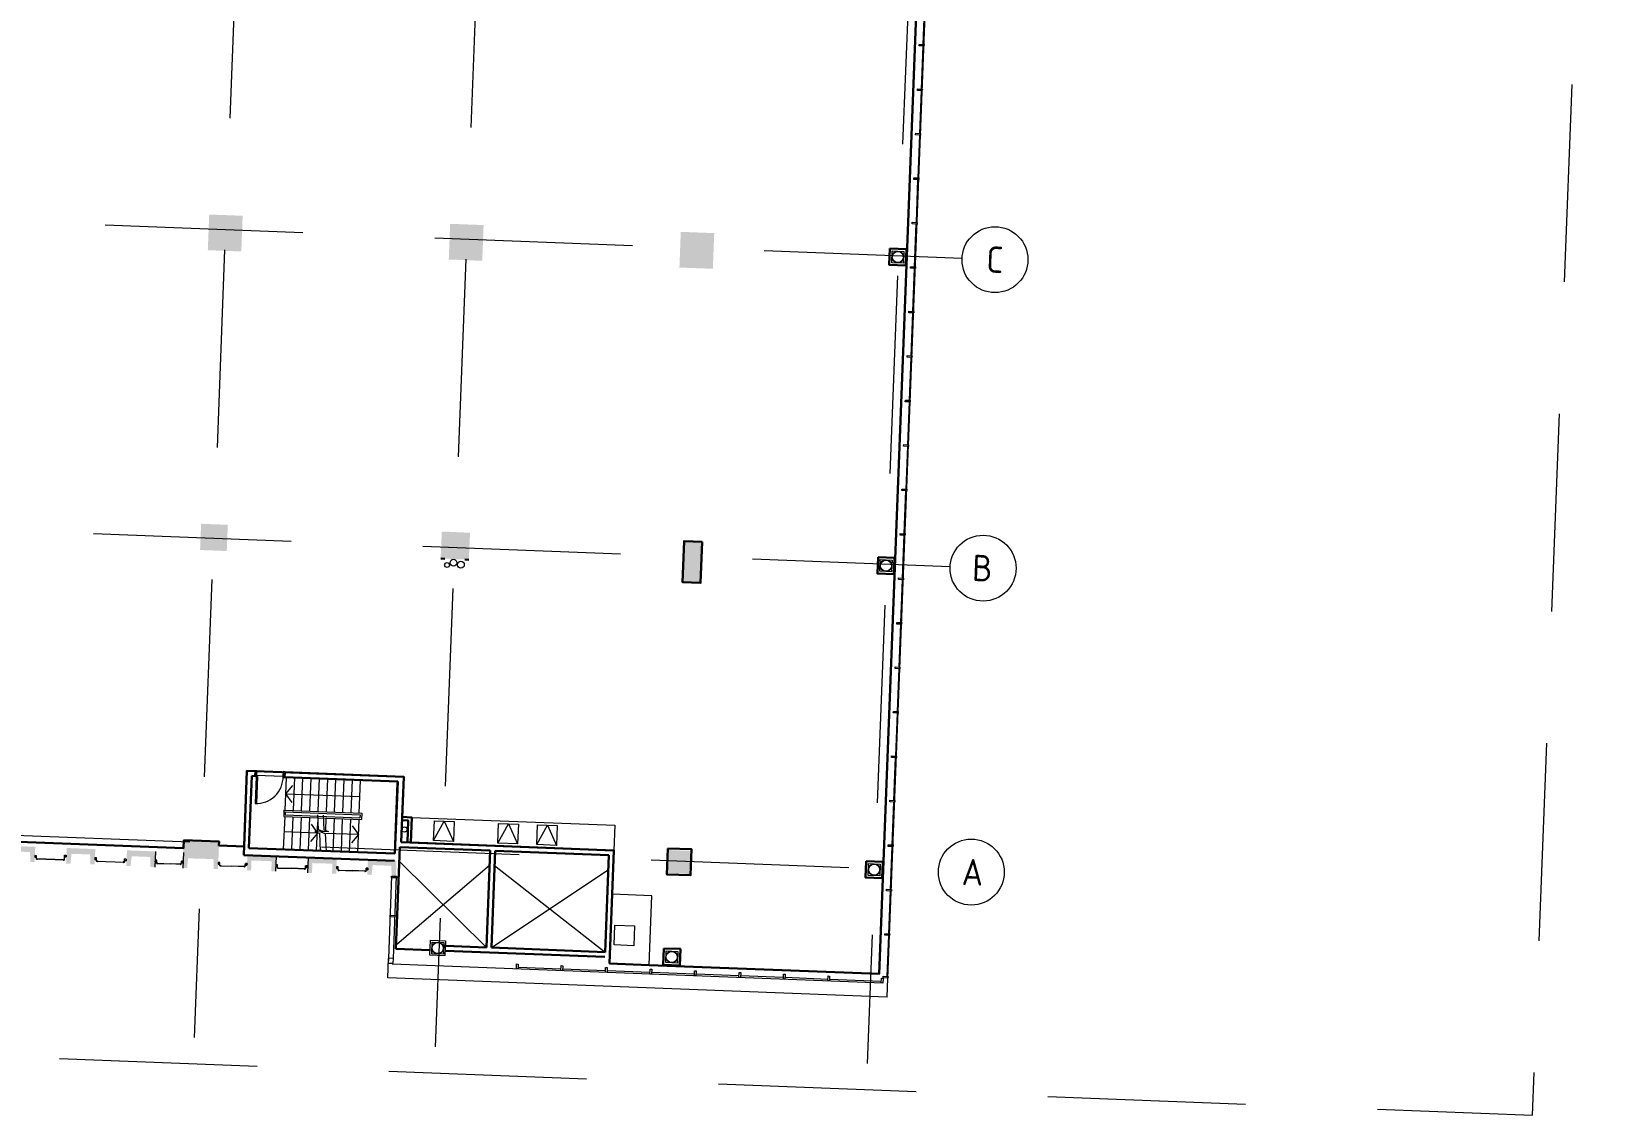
# Model space of a CAD drawing. Header units: millimetres. Extents: x 106070952 to 106162461, y 302813628 to 302883716.
# Drawn here: x 106114381 to 106162461, y 302813628 to 302846501 of the extents above; entities that cross this region are included whole.
import ezdxf
from ezdxf.enums import TextEntityAlignment as Align

# ---------------------------------------------------------------- set-up
doc = ezdxf.new("R2010")
doc.units = ezdxf.units.MM
doc.header["$MEASUREMENT"] = 0
doc.linetypes.add('DGN Style 2', pattern=[10000, 6000, -4000])
doc.linetypes.add('DGN Style 4', pattern=[16010, 8000, -4000, 10, -4000])
for name, color, linetype, lineweight in [('ANNO-AREA', 3, 'Continuous', 30), ('CLNG-BLKH', 51, 'Continuous', 0), ('DOOR', 40, 'Continuous', 0), ('FLOR-HRAL', 42, 'Continuous', 0), ('FLOR-STRS', 42, 'Continuous', 0), ('FNSH-FLOR', 220, 'Continuous', 0), ('GRID', 1, 'DGN Style 4', 13), ('ROOF-OTLN', 2, 'Continuous', 30), ('SERV-FIRE', 1, 'Continuous', 0), ('SERV-MECH', 53, 'Continuous', 0), ('STRC-CONC', 120, 'Continuous', 30), ('STRC-PCST', 122, 'Continuous', 30), ('STRC-STEL', 62, 'Continuous', 30), ('WALL-BLOC', 2, 'Continuous', 30), ('WALL-GLAZ', 140, 'Continuous', 13), ('WALL-STUD-TIMB', 42, 'Continuous', 0)]:
    doc.layers.add(name, color=color, linetype=linetype, lineweight=lineweight)
doc.layers.add('MISC-CADC', color=1, linetype='Continuous', lineweight=0, plot=False)
doc.styles.add('TXT', font='isocp.shx')

# ---------------------------------------------------------------- blocks, each defined once
blk = doc.blocks.new('D2')
at = {"color": 0, "linetype": 'ByBlock', "lineweight": -2}
for p, q in [((0, -1200), (0, 0)), ((0, 0), (5001, -1)), ((0, -17999), (0, -16801)), ((3801, -18001), (0, -17999)), ((3800, -18002), (3797, -99999)), ((3803, -13797), (3801, -18001)), ((3801, -18000), (7801, -18001)), ((5003, -13799), (3803, -13797)), ((5001, -1), (5003, -13799)), ((7800, -18001), (7798, -99999)), ((90015, -2), (85013, -2)), ((85013, -2), (85013, -13801)), ((85013, -13801), (86213, -13798)), ((86213, -13798), (86213, -18000)), ((86213, -18000), (90015, -18001)), ((90014, -1202), (90015, -2)), ((90015, -18001), (90015, -16802)), ((3798, -99999), (7799, -99999))]:
    blk.add_line(p, q, dxfattribs=at)
blk.add_arc((3800, -18001), 82000, 269.998022, 2.238247, dxfattribs=at)
blk = doc.blocks.new('355D9C_1')
at = {"color": 0, "linetype": 'ByBlock', "lineweight": -2}
for radius in [177798, 168298]:
    blk.add_circle((13, 13), radius, dxfattribs=at)
blk = doc.blocks.new('355D9C_2')
at = {"color": 0, "linetype": 'ByBlock', "lineweight": -2}
for radius in [177798, 168298]:
    blk.add_circle((6, 14), radius, dxfattribs=at)
blk = doc.blocks.new('355D9C_6')
at = {"color": 0, "linetype": 'ByBlock', "lineweight": -2}
for radius in [177798, 168298]:
    blk.add_circle((6, 1), radius, dxfattribs=at)
blk = doc.blocks.new('355D9C_7')
at = {"color": 0, "linetype": 'ByBlock', "lineweight": -2}
for radius in [177798, 168298]:
    blk.add_circle((6, 1), radius, dxfattribs=at)
blk = doc.blocks.new('355D9C_8')
at = {"color": 0, "linetype": 'ByBlock', "lineweight": -2}
for radius in [177798, 168298]:
    blk.add_circle((6, 1), radius, dxfattribs=at)

msp = doc.modelspace()

# ---------------------------------------------------------------- hatches: boundary and pattern name
at = {"layer": 'STRC-CONC', "linetype": 'Continuous', "lineweight": 30}
for color, points in [(172, [(106120736, 302839834), (106119721, 302839873), (106119763, 302840955), (106120777, 302840917)]), (172, [(106128043, 302839551), (106127028, 302839590), (106127070, 302840673), (106128084, 302840634)]), (172, [(106135036, 302839308), (106134022, 302839346), (106134063, 302840429), (106135077, 302840390)]), (172, [(106120296, 302830746), (106119487, 302830777), (106119518, 302831573), (106120327, 302831542)]), (172, [(106127636, 302830483), (106126781, 302830522), (106126818, 302831339), (106127673, 302831300)]), (172, [(106134670, 302829779), (106134117, 302829800), (106134165, 302831051), (106134719, 302831029)]), (1, [(106120048, 302821558), (106118979, 302821600), (106118994, 302821972), (106120063, 302821930)]), (172, [(106134322, 302820949), (106133664, 302820974), (106133691, 302821675), (106134349, 302821650)])]:
    msp.add_hatch(color=color, dxfattribs=at).paths.add_polyline_path(points)
at = {"layer": 'STRC-PCST', "lineweight": 0}
for points in [[(106114468, 302821310), (106114338, 302821315), (106114332, 302821615), (106113765, 302821635), (106113736, 302821336), (106113606, 302821341), (106113621, 302821807), (106114489, 302821774)], [(106116289, 302821238), (106116159, 302821242), (106116152, 302821542), (106115588, 302821561), (106115554, 302821262), (106115424, 302821267), (106115446, 302821737), (106116310, 302821703)], [(106118113, 302821159), (106117983, 302821165), (106117974, 302821465), (106117413, 302821488), (106117379, 302821189), (106117249, 302821194), (106117270, 302821666), (106118130, 302821633)], [(106120031, 302821097), (106119901, 302821100), (106119892, 302821401), (106119123, 302821424), (106119092, 302821125), (106118962, 302821128), (106118979, 302821600), (106120049, 302821559)], [(106121775, 302821031), (106121645, 302821035), (106121660, 302821335), (106121045, 302821358), (106121033, 302821059), (106120903, 302821063), (106120921, 302821525), (106121798, 302821491)], [(106123618, 302820959), (106123488, 302820963), (106123498, 302821262), (106122894, 302821278), (106122879, 302820978), (106122749, 302820982), (106122773, 302821454), (106123634, 302821420)], [(106125425, 302820891), (106125295, 302820896), (106125287, 302821197), (106124720, 302821220), (106124689, 302820921), (106124559, 302820926), (106124576, 302821384), (106125443, 302821351)]]:
    msp.add_hatch(color=256, dxfattribs=at).paths.add_polyline_path(points)

# ---------------------------------------------------------------- linework, layer by layer
at = {"layer": 'ANNO-AREA', "flags": 128}
msp.add_lwpolyline([(106142407, 302878241), (106140075, 302817918), (106133100, 302818188), (106131902, 302818237), (106131982, 302820333), (106132034, 302821664), (106125874, 302821902), (106125903, 302822667), (106125613, 302822678), (106125660, 302823897), (106120909, 302824080), (106120821, 302821786), (106120058, 302821815), (106120063, 302821930), (106118994, 302821972), (106118984, 302821735), (106112669, 302821979)], dxfattribs=at)
at = {"layer": 'CLNG-BLKH', "linetype": 'DGN Style 4', "flags": 128}
for points in [[(106125903, 302822667), (106132064, 302822429), (106132034, 302821664), (106125874, 302821902), (106125903, 302822667)], [(106126590, 302822560), (106127189, 302822537), (106127166, 302821938), (106126566, 302821961), (106126590, 302822560)], [(106128538, 302822485), (106129138, 302822462), (106129115, 302821862), (106128515, 302821885), (106128538, 302822485)], [(106129717, 302822439), (106130317, 302822416), (106130294, 302821817), (106129694, 302821840), (106129717, 302822439)]]:
    msp.add_lwpolyline(points, close=True, dxfattribs=at)
for points in [[(106126566, 302821961), (106126889, 302822549), (106127166, 302821938)], [(106128515, 302821885), (106128838, 302822473), (106129115, 302821862)], [(106129694, 302821840), (106130017, 302822428), (106130294, 302821817)]]:
    msp.add_lwpolyline(points, dxfattribs=at)
at = {"layer": 'CLNG-BLKH', "linetype": 'DGN Style 2', "flags": 128}
for points in [[(106131902, 302818237), (106133101, 302818190), (106133182, 302820289), (106131983, 302820335), (106131902, 302818237)], [(106132062, 302819396), (106132661, 302819373), (106132638, 302818774), (106132038, 302818797), (106132062, 302819396)]]:
    msp.add_lwpolyline(points, close=True, dxfattribs=at)
at = {"layer": 'FLOR-HRAL', "linetype": 'Continuous', "lineweight": 0}
for p, q in [((106122026, 302822886), (106122022, 302822695)), ((106122022, 302822695), (106124380, 302822605)), ((106122026, 302822886), (106124388, 302822796)), ((106122065, 302822835), (106122063, 302822743)), ((106122063, 302822743), (106124332, 302822657)), ((106122065, 302822835), (106124336, 302822748)), ((106124336, 302822748), (106124332, 302822657)), ((106124388, 302822796), (106124380, 302822598))]:
    msp.add_line(p, q, dxfattribs=at)
at = {"layer": 'FLOR-STRS', "linetype": 'Continuous', "lineweight": 0}
for p, q in [((106122066, 302822885), (106122107, 302823881)), ((106122087, 302823383), (106122297, 302823635)), ((106122316, 302822881), (106122357, 302823878)), ((106122566, 302822871), (106122607, 302823868)), ((106122816, 302822861), (106122857, 302823858)), ((106123065, 302822851), (106123106, 302823847)), ((106123315, 302822840), (106123356, 302823837)), ((106123565, 302822830), (106123606, 302823827)), ((106123815, 302822820), (106123856, 302823817)), ((106124065, 302822810), (106124106, 302823806)), ((106124314, 302822799), (106124355, 302823796)), ((106122087, 302823383), (106124335, 302823298)), ((106122277, 302823116), (106122087, 302823383)), ((106122021, 302821704), (106122062, 302822693)), ((106122271, 302821694), (106122311, 302822683)), ((106122521, 302821684), (106122561, 302822673)), ((106122770, 302821674), (106122811, 302822662)), ((106123295, 302822272), (106123311, 302822642)), ((106123520, 302821643), (106123560, 302822632)), ((106123770, 302821633), (106123810, 302822621)), ((106124019, 302821622), (106124060, 302822611)), ((106124269, 302821612), (106124310, 302822601)), ((106123042, 302822190), (106122042, 302822228)), ((106123042, 302822190), (106122832, 302821938)), ((106122852, 302822457), (106123042, 302822190)), ((106123020, 302821663), (106123055, 302822520)), ((106124291, 302822142), (106123260, 302822182)), ((106124291, 302822142), (106124081, 302821890)), ((106124101, 302822410), (106124291, 302822142))]:
    msp.add_line(p, q, dxfattribs=at)
at = {"layer": 'FLOR-STRS', "linetype": 'Continuous', "lineweight": 0, "flags": 128}
for points in [[(106123045, 302822741), (106123066, 302822298), (106123211, 302822247), (106122969, 302822235), (106123105, 302822187), (106123132, 302821636)], [(106123218, 302822734), (106123239, 302822292), (106123384, 302822240), (106123142, 302822228), (106123278, 302822181), (106123305, 302821630)]]:
    msp.add_lwpolyline(points, dxfattribs=at)
at = {"layer": 'FNSH-FLOR', "linetype": 'Continuous', "lineweight": 0}
msp.add_line((106121199, 302823946), (106121999, 302823916), dxfattribs=at)
at = {"layer": 'GRID', "color": 251, "linetype": 'DGN Style 2', "lineweight": 0}
for p, q in [((106121776, 302879850), (106119308, 302815993)), ((106129085, 302879568), (106126618, 302815710)), ((106142181, 302879062), (106139714, 302815204)), ((106142592, 302839623), (106109493, 302840902)), ((106142230, 302830264), (106109131, 302831543)), ((106073209, 302823699), (106141874, 302821045))]:
    msp.add_line(p, q, dxfattribs=at)
at = {"layer": 'GRID', "color": 251, "linetype": 'Continuous', "lineweight": 0}
for centre in [(106143591, 302839585), (106143229, 302830226), (106142873, 302821007)]:
    msp.add_circle(centre, 1000, dxfattribs=at)
at = {"layer": 'MISC-CADC', "linetype": 'DGN Style 2', "flags": 128}
msp.add_lwpolyline([(106162461, 302880279), (106073528, 302883716), (106070952, 302817065), (106159886, 302813628), (106162461, 302880279)], close=True, dxfattribs=at)
msp.add_lwpolyline([(106162461, 302880279), (106073528, 302883716), (106070952, 302817065), (106159886, 302813628), (106162461, 302880279)], close=True, dxfattribs=at)
at = {"layer": 'ROOF-OTLN', "linetype": 'Continuous', "lineweight": 0}
for p, q in [((106125177, 302817795), (106125199, 302818382)), ((106140323, 302817210), (106125177, 302817795)), ((106140323, 302817210), (106140346, 302817793))]:
    msp.add_line(p, q, dxfattribs=at)
at = {"layer": 'SERV-FIRE'}
for centre, radius in [((106126975, 302830322), 72.9), ((106127171, 302830392), 104), ((106127395, 302830331), 104)]:
    msp.add_circle(centre, radius, dxfattribs=at)
at = {"layer": 'SERV-MECH', "linetype": 'Continuous', "lineweight": 0}
for p, q in [((106125450, 302818823), (106128266, 302821213)), ((106128171, 302818720), (106125545, 302821317)), ((106128416, 302821207), (106131766, 302818582)), ((106128321, 302818714), (106131861, 302821076))]:
    msp.add_line(p, q, dxfattribs=at)
at = {"layer": 'STRC-CONC', "color": 172, "linetype": 'Continuous', "lineweight": 30}
for p, q in [((106126784, 302830519), (106126906, 302830514)), ((106127517, 302830488), (106127639, 302830483))]:
    msp.add_line(p, q, dxfattribs=at)
at = {"layer": 'STRC-CONC', "color": 1, "linetype": 'Continuous', "lineweight": 30, "flags": 128}
for points in [[(106140406, 302839924), (106140905, 302839905), (106140886, 302839406), (106140386, 302839425), (106140406, 302839924)], [(106140044, 302830561), (106140544, 302830542), (106140524, 302830042), (106140025, 302830062), (106140044, 302830561)], [(106133668, 302821726), (106134392, 302821698), (106134362, 302820909), (106133637, 302820937), (106133668, 302821726)], [(106139687, 302821338), (106140187, 302821319), (106140168, 302820819), (106139668, 302820839), (106139687, 302821338)], [(106133550, 302818693), (106134050, 302818674), (106134031, 302818174), (106133531, 302818194), (106133550, 302818693)]]:
    msp.add_lwpolyline(points, close=True, dxfattribs=at)
at = {"layer": 'STRC-CONC', "color": 172, "linetype": 'Continuous', "lineweight": 30, "flags": 128}
msp.add_lwpolyline([(106134713, 302831030), (106134165, 302831050), (106134118, 302829800), (106134666, 302829780), (106134713, 302831030)], close=True, dxfattribs=at)
at = {"layer": 'STRC-PCST', "lineweight": 0}
for p, q in [((106142407, 302878241), (106140076, 302817921)), ((106118985, 302821737), (106112670, 302821981)), ((106118130, 302821633), (106118113, 302821159)), ((106118979, 302821600), (106118962, 302821129)), ((106120058, 302821815), (106120821, 302821786)), ((106121798, 302821491), (106121775, 302821031)), ((106122749, 302820982), (106122773, 302821454)), ((106140076, 302817921), (106131902, 302818237))]:
    msp.add_line(p, q, dxfattribs=at)
at = {"layer": 'WALL-BLOC', "lineweight": 30}
for p, q in [((106121158, 302823921), (106121164, 302824071)), ((106122049, 302823886), (106122055, 302824036)), ((106125420, 302818679), (106126464, 302818638))]:
    msp.add_line(p, q, dxfattribs=at)
at = {"layer": 'WALL-BLOC', "lineweight": 30, "flags": 128}
for points in [[(106120909, 302824080), (106120810, 302821518)], [(106120909, 302824080), (106121164, 302824071)], [(106122055, 302824036), (106125660, 302823897)], [(106121058, 302823924), (106120968, 302821736)], [(106121058, 302823924), (106121158, 302823921)], [(106122049, 302823886), (106125478, 302823754)], [(106125478, 302823754), (106125388, 302821568)], [(106125478, 302823754), (106125388, 302821568)], [(106125476, 302823716), (106125388, 302821568)], [(106125660, 302823897), (106125584, 302821913)], [(106120968, 302821736), (106125388, 302821568)], [(106125539, 302821765), (106125420, 302818679)], [(106125539, 302821765), (106128283, 302821660)], [(106125584, 302821913), (106132034, 302821664)], [(106128283, 302821660), (106128171, 302818720)], [(106128433, 302821655), (106128321, 302818714)], [(106128433, 302821655), (106131879, 302821523)], [(106132034, 302821664), (106131902, 302818237)], [(106120810, 302821518), (106125380, 302821344)], [(106131879, 302821523), (106131766, 302818582)], [(106126925, 302818767), (106128171, 302818720)], [(106128321, 302818714), (106131766, 302818582)], [(106126919, 302818617), (106131761, 302818433)]]:
    msp.add_lwpolyline(points, dxfattribs=at)
at = {"layer": 'WALL-GLAZ', "lineweight": 0}
for p, q in [((106140346, 302817793), (106142688, 302878403)), ((106141455, 302847413), (106141405, 302846113)), ((106141403, 302846064), (106141352, 302844764)), ((106141350, 302844715), (106141300, 302843415)), ((106141298, 302843366), (106141248, 302842066)), ((106141246, 302842017), (106141196, 302840717)), ((106141194, 302840668), (106141144, 302839368)), ((106141142, 302839319), (106141092, 302838019)), ((106141090, 302837970), (106141040, 302836670)), ((106141038, 302836621), (106140987, 302835321)), ((106140986, 302835272), (106140935, 302833972)), ((106140933, 302833923), (106140883, 302832623)), ((106140881, 302832574), (106140831, 302831274)), ((106140829, 302831225), (106140779, 302829925)), ((106140777, 302829876), (106140727, 302828576)), ((106140725, 302828527), (106140675, 302827227)), ((106140673, 302827178), (106140623, 302825878)), ((106140621, 302825829), (106140570, 302824529)), ((106140568, 302824480), (106140518, 302823180)), ((106140516, 302823131), (106140466, 302821831)), ((106140464, 302821782), (106140414, 302820482)), ((106114525, 302821454), (106114475, 302821455)), ((106114476, 302821505), (106114526, 302821504)), ((106114535, 302821403), (106114535, 302821409)), ((106115360, 302821375), (106114535, 302821406)), ((106115360, 302821371), (106114535, 302821402)), ((106114548, 302821402), (106114558, 302821402)), ((106114548, 302821401), (106114558, 302821401)), ((106114548, 302821400), (106114558, 302821400)), ((106115347, 302821371), (106115337, 302821372)), ((106115347, 302821372), (106115337, 302821372)), ((106115347, 302821371), (106115337, 302821371)), ((106115360, 302821372), (106115360, 302821378)), ((106115426, 302821470), (106115376, 302821472)), ((106115376, 302821467), (106115426, 302821465)), ((106116345, 302821386), (106116295, 302821387)), ((106116297, 302821437), (106116347, 302821436)), ((106116356, 302821335), (106116356, 302821341)), ((106116356, 302821338), (106117181, 302821307)), ((106116356, 302821335), (106117181, 302821304)), ((106116369, 302821334), (106116378, 302821334)), ((106116369, 302821333), (106116378, 302821333)), ((106116369, 302821332), (106116378, 302821332)), ((106117168, 302821303), (106117158, 302821304)), ((106117168, 302821304), (106117158, 302821304)), ((106117168, 302821303), (106117158, 302821303)), ((106117181, 302821304), (106117181, 302821310)), ((106117195, 302821354), (106117245, 302821352)), ((106117247, 302821402), (106117197, 302821404)), ((106118169, 302821317), (106118119, 302821319)), ((106118121, 302821369), (106118171, 302821367)), ((106118179, 302821267), (106118180, 302821273)), ((106118179, 302821267), (106118592, 302821252)), ((106118180, 302821273), (106118592, 302821258)), ((106118180, 302821270), (106118592, 302821255)), ((106118193, 302821266), (106118202, 302821266)), ((106118193, 302821265), (106118202, 302821265)), ((106118193, 302821264), (106118202, 302821264)), ((106118904, 302821246), (106118592, 302821258)), ((106118904, 302821243), (106118592, 302821255)), ((106118904, 302821240), (106118592, 302821252)), ((106118891, 302821240), (106118881, 302821240)), ((106118891, 302821238), (106118881, 302821239)), ((106118891, 302821239), (106118881, 302821239)), ((106118904, 302821240), (106118904, 302821246)), ((106118918, 302821290), (106118968, 302821288)), ((106118969, 302821338), (106118920, 302821340)), ((106120087, 302821246), (106120037, 302821248)), ((106120039, 302821298), (106120089, 302821296)), ((106120097, 302821201), (106120431, 302821189)), ((106120097, 302821195), (106120097, 302821201)), ((106120097, 302821198), (106120431, 302821186)), ((106120097, 302821195), (106120431, 302821183)), ((106120110, 302821194), (106120120, 302821194)), ((106120110, 302821193), (106120120, 302821192)), ((106120110, 302821193), (106120120, 302821193)), ((106120844, 302821173), (106120431, 302821189)), ((106120844, 302821170), (106120431, 302821186)), ((106120844, 302821168), (106120431, 302821183)), ((106120831, 302821167), (106120821, 302821168)), ((106120831, 302821166), (106120821, 302821167)), ((106120831, 302821166), (106120821, 302821166)), ((106120844, 302821168), (106120844, 302821173)), ((106120858, 302821217), (106120908, 302821215)), ((106120910, 302821265), (106120860, 302821267)), ((106121832, 302821181), (106121782, 302821183)), ((106121784, 302821233), (106121834, 302821231)), ((106121842, 302821130), (106121843, 302821136)), ((106121842, 302821133), (106122255, 302821118)), ((106121842, 302821130), (106122255, 302821115)), ((106121843, 302821136), (106122255, 302821121)), ((106121855, 302821129), (106121865, 302821129)), ((106121855, 302821128), (106121865, 302821127)), ((106121855, 302821128), (106121865, 302821128)), ((106122668, 302821105), (106122255, 302821121)), ((106122668, 302821102), (106122255, 302821118)), ((106122668, 302821099), (106122255, 302821115)), ((106122654, 302821099), (106122645, 302821100)), ((106122654, 302821098), (106122645, 302821099)), ((106122654, 302821098), (106122645, 302821098)), ((106122668, 302821099), (106122668, 302821105)), ((106122682, 302821149), (106122732, 302821147)), ((106122733, 302821197), (106122683, 302821199)), ((106123674, 302821112), (106123624, 302821114)), ((106123625, 302821164), (106123675, 302821162)), ((106124575, 302821128), (106124525, 302821130)), ((106123684, 302821068), (106124097, 302821052)), ((106123684, 302821062), (106123684, 302821068)), ((106123684, 302821065), (106124096, 302821049)), ((106123684, 302821062), (106124096, 302821046)), ((106123697, 302821060), (106123707, 302821059)), ((106123697, 302821060), (106123707, 302821060)), ((106123697, 302821059), (106123707, 302821058)), ((106124509, 302821034), (106124096, 302821049)), ((106124509, 302821031), (106124096, 302821046)), ((106124509, 302821037), (106124097, 302821052)), ((106124496, 302821030), (106124486, 302821031)), ((106124496, 302821030), (106124486, 302821030)), ((106124496, 302821029), (106124486, 302821029)), ((106124509, 302821031), (106124509, 302821037)), ((106124523, 302821080), (106124573, 302821078)), ((106125295, 302820886), (106125199, 302818382)), ((106125349, 302818389), (106125444, 302820880)), ((106140412, 302820433), (106140362, 302819133)), ((106140360, 302819084), (106140312, 302817843)), ((106140190, 302817641), (106125311, 302818216)), ((106130430, 302818066), (106129130, 302818116)), ((106131779, 302818014), (106130479, 302818064)), ((106133128, 302817962), (106131828, 302818012)), ((106134477, 302817910), (106133177, 302817960)), ((106135826, 302817858), (106134526, 302817908)), ((106137175, 302817805), (106135875, 302817856)), ((106138524, 302817753), (106137224, 302817804)), ((106140143, 302817691), (106138573, 302817751))]:
    msp.add_line(p, q, dxfattribs=at)
at = {"layer": 'WALL-GLAZ', "lineweight": 13}
for p, q in [((106114523, 302821401), (106114526, 302821504)), ((106114523, 302821413), (106114558, 302821411)), ((106114523, 302821401), (106114558, 302821399)), ((106115372, 302821381), (106115337, 302821382)), ((106115372, 302821369), (106115337, 302821370)), ((106115372, 302821369), (106115376, 302821472)), ((106116343, 302821333), (106116347, 302821436)), ((106116343, 302821333), (106116378, 302821331)), ((106116344, 302821345), (106116379, 302821343)), ((106117193, 302821313), (106117158, 302821314)), ((106117193, 302821301), (106117158, 302821302)), ((106117193, 302821301), (106117197, 302821404)), ((106118167, 302821265), (106118171, 302821367)), ((106118167, 302821265), (106118202, 302821263)), ((106118168, 302821277), (106118203, 302821275)), ((106118916, 302821249), (106118881, 302821250)), ((106118916, 302821237), (106118881, 302821238)), ((106118916, 302821237), (106118920, 302821340)), ((106120085, 302821193), (106120089, 302821296)), ((106120085, 302821193), (106120120, 302821192)), ((106120086, 302821205), (106120121, 302821204)), ((106120856, 302821176), (106120821, 302821177)), ((106120856, 302821164), (106120821, 302821165)), ((106120856, 302821164), (106120860, 302821267)), ((106121830, 302821128), (106121834, 302821231)), ((106121830, 302821128), (106121865, 302821126)), ((106121831, 302821140), (106121866, 302821138)), ((106122680, 302821108), (106122645, 302821109)), ((106122680, 302821096), (106122645, 302821097)), ((106122680, 302821096), (106122683, 302821199)), ((106123672, 302821059), (106123675, 302821162)), ((106124521, 302821027), (106124525, 302821130)), ((106123672, 302821071), (106123707, 302821070)), ((106123672, 302821059), (106123707, 302821058)), ((106124521, 302821039), (106124486, 302821040)), ((106124521, 302821027), (106124486, 302821028))]:
    msp.add_line(p, q, dxfattribs=at)
at = {"layer": 'WALL-GLAZ', "lineweight": 0, "flags": 128}
for points in [[(106141440, 302846111), (106141438, 302846062), (106141289, 302846068), (106141291, 302846117), (106141440, 302846111)], [(106141388, 302844762), (106141386, 302844713), (106141237, 302844719), (106141239, 302844768), (106141388, 302844762)], [(106141336, 302843413), (106141334, 302843364), (106141185, 302843370), (106141186, 302843419), (106141336, 302843413)], [(106141284, 302842064), (106141282, 302842015), (106141132, 302842021), (106141134, 302842070), (106141284, 302842064)], [(106141232, 302840715), (106141230, 302840666), (106141080, 302840672), (106141082, 302840721), (106141232, 302840715)], [(106141180, 302839366), (106141178, 302839317), (106141028, 302839323), (106141030, 302839372), (106141180, 302839366)], [(106141127, 302838017), (106141126, 302837968), (106140976, 302837974), (106140978, 302838023), (106141127, 302838017)], [(106141075, 302836668), (106141073, 302836619), (106140924, 302836625), (106140926, 302836674), (106141075, 302836668)], [(106141023, 302835319), (106141021, 302835270), (106140872, 302835276), (106140874, 302835325), (106141023, 302835319)], [(106140971, 302833970), (106140969, 302833921), (106140820, 302833927), (106140822, 302833976), (106140971, 302833970)], [(106140919, 302832621), (106140917, 302832572), (106140767, 302832578), (106140769, 302832627), (106140919, 302832621)], [(106140867, 302831272), (106140865, 302831223), (106140715, 302831229), (106140717, 302831278), (106140867, 302831272)], [(106140815, 302829923), (106140813, 302829874), (106140663, 302829880), (106140665, 302829929), (106140815, 302829923)], [(106140763, 302828574), (106140761, 302828525), (106140611, 302828531), (106140613, 302828580), (106140763, 302828574)], [(106140710, 302827225), (106140709, 302827176), (106140559, 302827182), (106140561, 302827231), (106140710, 302827225)], [(106140658, 302825876), (106140656, 302825827), (106140507, 302825833), (106140509, 302825882), (106140658, 302825876)], [(106140606, 302824527), (106140604, 302824478), (106140455, 302824484), (106140457, 302824533), (106140606, 302824527)], [(106140554, 302823178), (106140552, 302823129), (106140403, 302823135), (106140404, 302823184), (106140554, 302823178)], [(106140502, 302821829), (106140500, 302821780), (106140350, 302821786), (106140352, 302821835), (106140502, 302821829)], [(106114558, 302821399), (106114548, 302821400), (106114548, 302821403), (106114558, 302821402), (106114558, 302821399)], [(106115337, 302821370), (106115347, 302821370), (106115347, 302821373), (106115337, 302821373), (106115337, 302821370)], [(106116378, 302821331), (106116369, 302821332), (106116369, 302821335), (106116378, 302821334), (106116378, 302821331)], [(106117158, 302821302), (106117168, 302821302), (106117168, 302821305), (106117158, 302821305), (106117158, 302821302)], [(106118202, 302821263), (106118192, 302821264), (106118193, 302821267), (106118202, 302821266), (106118202, 302821263)], [(106118881, 302821238), (106118890, 302821238), (106118891, 302821241), (106118881, 302821241), (106118881, 302821238)], [(106120120, 302821192), (106120110, 302821192), (106120110, 302821195), (106120120, 302821195), (106120120, 302821192)], [(106120821, 302821165), (106120831, 302821165), (106120831, 302821168), (106120821, 302821168), (106120821, 302821165)], [(106121865, 302821126), (106121855, 302821127), (106121855, 302821130), (106121865, 302821129), (106121865, 302821126)], [(106122645, 302821097), (106122654, 302821097), (106122655, 302821100), (106122645, 302821100), (106122645, 302821097)], [(106123707, 302821058), (106123697, 302821058), (106123697, 302821061), (106123707, 302821061), (106123707, 302821058)], [(106124486, 302821028), (106124496, 302821028), (106124496, 302821031), (106124486, 302821031), (106124486, 302821028)], [(106125293, 302820837), (106125295, 302820886), (106125444, 302820880), (106125443, 302820831), (106125293, 302820837)], [(106140450, 302820480), (106140448, 302820431), (106140298, 302820437), (106140300, 302820486), (106140450, 302820480)], [(106125247, 302819647), (106125249, 302819696), (106125399, 302819690), (106125397, 302819641), (106125247, 302819647)], [(106140398, 302819131), (106140396, 302819082), (106140246, 302819088), (106140248, 302819137), (106140398, 302819131)], [(106125349, 302818389), (106125200, 302818395), (106125194, 302818245), (106125344, 302818239), (106125349, 302818389)], [(106129085, 302818220), (106129134, 302818218), (106129128, 302818068), (106129079, 302818070), (106129085, 302818220)], [(106130434, 302818168), (106130483, 302818166), (106130477, 302818016), (106130428, 302818018), (106130434, 302818168)], [(106131783, 302818116), (106131832, 302818114), (106131826, 302817964), (106131777, 302817966), (106131783, 302818116)], [(106133132, 302818064), (106133181, 302818062), (106133175, 302817912), (106133126, 302817914), (106133132, 302818064)], [(106134481, 302818012), (106134530, 302818010), (106134524, 302817860), (106134475, 302817862), (106134481, 302818012)], [(106135830, 302817959), (106135879, 302817958), (106135873, 302817808), (106135824, 302817810), (106135830, 302817959)], [(106137179, 302817907), (106137228, 302817905), (106137222, 302817756), (106137173, 302817757), (106137179, 302817907)], [(106138528, 302817855), (106138577, 302817853), (106138571, 302817703), (106138522, 302817705), (106138528, 302817855)], [(106140147, 302817793), (106140196, 302817791), (106140190, 302817641), (106140141, 302817643), (106140147, 302817793)], [(106140348, 302817842), (106140346, 302817793), (106140196, 302817799), (106140198, 302817848), (106140348, 302817842)]]:
    msp.add_lwpolyline(points, close=True, dxfattribs=at)
at = {"layer": 'WALL-GLAZ', "lineweight": 13, "flags": 128}
for points in [[(106114475, 302821455), (106114525, 302821454), (106114526, 302821504), (106114476, 302821505), (106114475, 302821455)], [(106115426, 302821465), (106115376, 302821467), (106115378, 302821517), (106115428, 302821515), (106115426, 302821465)], [(106116295, 302821387), (106116345, 302821386), (106116347, 302821436), (106116297, 302821437), (106116295, 302821387)], [(106117245, 302821352), (106117195, 302821354), (106117197, 302821404), (106117247, 302821402), (106117245, 302821352)], [(106118119, 302821319), (106118169, 302821317), (106118171, 302821367), (106118121, 302821369), (106118119, 302821319)], [(106118968, 302821288), (106118918, 302821290), (106118920, 302821340), (106118969, 302821338), (106118968, 302821288)], [(106120037, 302821248), (106120087, 302821246), (106120089, 302821296), (106120039, 302821298), (106120037, 302821248)], [(106120908, 302821215), (106120858, 302821217), (106120860, 302821267), (106120910, 302821265), (106120908, 302821215)], [(106121782, 302821183), (106121832, 302821181), (106121834, 302821231), (106121784, 302821233), (106121782, 302821183)], [(106122732, 302821147), (106122682, 302821149), (106122683, 302821199), (106122733, 302821197), (106122732, 302821147)], [(106123624, 302821114), (106123674, 302821112), (106123675, 302821162), (106123625, 302821164), (106123624, 302821114)], [(106124573, 302821078), (106124523, 302821080), (106124525, 302821130), (106124575, 302821128), (106124573, 302821078)]]:
    msp.add_lwpolyline(points, close=True, dxfattribs=at)
at = {"layer": 'WALL-GLAZ', "lineweight": 0, "flags": 128}
for points in [[(106114535, 302821409), (106114535, 302821412), (106114523, 302821401), (106114523, 302821413), (106114534, 302821400), (106114535, 302821403)], [(106115360, 302821378), (106115360, 302821381), (106115372, 302821369), (106115372, 302821381), (106115360, 302821369), (106115360, 302821372)], [(106116356, 302821341), (106116356, 302821344), (106116343, 302821333), (106116344, 302821345), (106116355, 302821332), (106116356, 302821335)], [(106117181, 302821310), (106117181, 302821313), (106117193, 302821301), (106117193, 302821313), (106117181, 302821301), (106117181, 302821304)], [(106118180, 302821273), (106118180, 302821276), (106118167, 302821265), (106118168, 302821277), (106118179, 302821264), (106118179, 302821267)], [(106118904, 302821246), (106118904, 302821249), (106118916, 302821237), (106118916, 302821249), (106118904, 302821237), (106118904, 302821240)], [(106120097, 302821201), (106120098, 302821204), (106120085, 302821193), (106120086, 302821205), (106120097, 302821192), (106120097, 302821195)], [(106120844, 302821173), (106120844, 302821176), (106120856, 302821164), (106120856, 302821176), (106120844, 302821165), (106120844, 302821168)], [(106121843, 302821136), (106121843, 302821139), (106121830, 302821128), (106121831, 302821140), (106121842, 302821127), (106121842, 302821130)], [(106122668, 302821105), (106122668, 302821108), (106122680, 302821096), (106122680, 302821108), (106122668, 302821096), (106122668, 302821099)], [(106123684, 302821068), (106123684, 302821070), (106123672, 302821059), (106123672, 302821071), (106123683, 302821059), (106123684, 302821062)], [(106124509, 302821037), (106124509, 302821039), (106124521, 302821027), (106124521, 302821039), (106124509, 302821028), (106124509, 302821031)]]:
    msp.add_lwpolyline(points, dxfattribs=at)
at = {"layer": 'WALL-GLAZ', "lineweight": 0}
for centre in [(106114555, 302821410), (106115341, 302821380), (106116375, 302821342), (106117162, 302821312), (106118199, 302821274), (106118884, 302821248), (106120117, 302821202), (106120825, 302821176), (106121862, 302821137), (106122648, 302821108), (106123704, 302821068), (106124490, 302821039)]:
    msp.add_circle(centre, 1.5, dxfattribs=at)
at = {"layer": 'WALL-STUD-TIMB', "lineweight": 13, "flags": 128}
for points in [[(106140817, 302839480), (106140461, 302839494), (106140475, 302839850), (106140830, 302839836), (106140817, 302839480)], [(106140455, 302830117), (106140100, 302830131), (106140113, 302830486), (106140469, 302830473), (106140455, 302830117)], [(106140098, 302820894), (106139743, 302820908), (106139757, 302821263), (106140112, 302821250), (106140098, 302820894)], [(106126913, 302818465), (106126458, 302818482), (106126475, 302818937), (106126931, 302818920), (106126913, 302818465)], [(106126865, 302818517), (106126510, 302818530), (106126523, 302818885), (106126879, 302818872), (106126865, 302818517)], [(106133961, 302818246), (106133606, 302818259), (106133619, 302818615), (106133975, 302818601), (106133961, 302818246)]]:
    msp.add_lwpolyline(points, close=True, dxfattribs=at)
at = {"layer": 'WALL-STUD-TIMB', "lineweight": 30, "flags": 128}
for points in [[(106125610, 302822577), (106125800, 302822570), (106125774, 302821908)], [(106125613, 302822678), (106125903, 302822667), (106125874, 302821902)]]:
    msp.add_lwpolyline(points, dxfattribs=at)
at = {"layer": 'WALL-STUD-TIMB', "lineweight": 13}
msp.add_circle((106125683, 302822299), 80, dxfattribs=at)

# ---------------------------------------------------------------- block references
at = {"layer": 'DOOR', "linetype": 'Continuous', "lineweight": 0, "xscale": 0.0100000068851385, "yscale": 0.0100000068851385, "zscale": 0.0100000068851385, "rotation": 357.8160474497255}
msp.add_blockref('D2', (106121155, 302824086), dxfattribs=at)
at = {"layer": 'STRC-STEL', "lineweight": 13, "xscale": 0.001000009635247655, "yscale": 0.001000009635247655, "zscale": 0.001000009635247655}
for name, p, rotation in [('355D9C_6', (106140646, 302839665), 357.7876605006701), ('355D9C_7', (106140284, 302830302), 357.7876605006701), ('355D9C_8', (106139928, 302821079), 357.7876605006701), ('355D9C_2', (106126694, 302818701), 357.8166705740861), ('355D9C_1', (106133790, 302818430), 357.8166705740861)]:
    msp.add_blockref(name, p, dxfattribs=dict(at, rotation=rotation))

# ---------------------------------------------------------------- texts
at = {"layer": 'GRID', "color": 251, "linetype": 'Continuous', "lineweight": 0, "style": 'TXT'}
for s, p in [('C', (106143590, 302839585)), ('B', (106143209, 302830227)), ('A', (106142913, 302821005))]:
    msp.add_text(s, height=800, rotation=357.787, dxfattribs=at).set_placement(p, align=Align.MIDDLE_CENTER)

doc.saveas('drawing.dxf')
